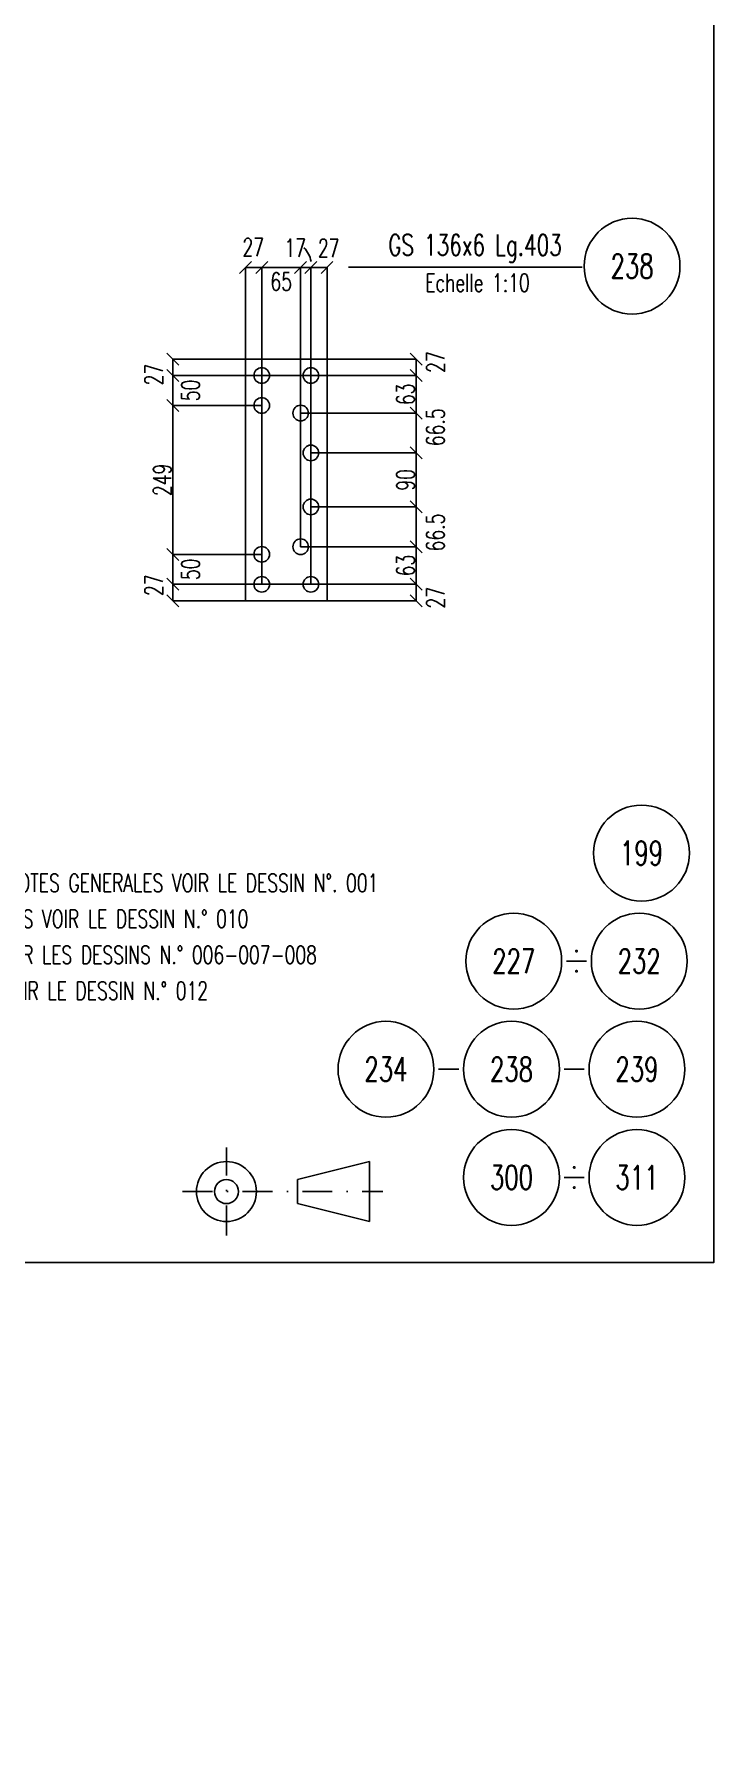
# Model space of a CAD drawing. Extents: x 512897 to 529117, y 6597 to 18077.
# Drawn here: x 526847 to 529117, y 6597 to 12295 of the extents above; entities that cross this region are included whole.
import ezdxf
from ezdxf.enums import TextEntityAlignment as Align

# ---------------------------------------------------------------- set-up
doc = ezdxf.new("R2010")
doc.units = 0
doc.header["$LTSCALE"] = 200
doc.header["$MEASUREMENT"] = 0
doc.linetypes.add('DASHDOT', pattern=[1, 0.5, -0.25, 0, -0.25])
doc.layers.get('0').update_dxf_attribs({"linetype": 'CONTINUOUS'})
for name, color, linetype in [('BOLLINI_1', 7, 'CONTINUOUS'), ('FORI', 2, 'CONTINUOUS'), ('LINEE_PIASTRE', 2, 'CONTINUOUS'), ('LM', 7, 'CONTINUOUS'), ('LP', 3, 'CONTINUOUS'), ('LS', 7, 'CONTINUOUS'), ('MZ', 6, 'DASHDOT'), ('PIASTRE', 5, 'CONTINUOUS')]:
    doc.layers.add(name, color=color, linetype=linetype)
doc.styles.add('QUOTE', font='ROMANS8.SHX', dxfattribs={"width": 0.7})
doc.styles.add('RQL', font='ROMANS8.SHX', dxfattribs={"width": 0.7})
doc.styles.add('RS', font='ROMANS8.shx', dxfattribs={"width": 0.7})
doc.styles.get("Standard").update_dxf_attribs({"font": 'ROMANS8.SHX', "width": 0.7})
doc.dimstyles.new('TRATTO', dxfattribs={"dimscale": 0, "dimtxt": 60, "dimasz": 40, "dimexe": 0, "dimexo": 0, "dimgap": 5, "dimtad": 1, "dimrnd": 0.5, "dimdsep": 46, "dimtxsty": 'RS', "dimblk1": 'OBLIQUE', "dimblk2": 'OBLIQUE', "dimsah": 1, "dimcen": 0.09, "dimclrd": 2, "dimclre": 2, "dimclrt": 7, "dimadec": 0, "dimazin": 0, "dimtfac": 1, "dimtix": 1, "dimtmove": 2, "dimatfit": 3, "dimfxl": 1, "dimtolj": 1, "dimtzin": 0, "dimarcsym": 0})

# ---------------------------------------------------------------- blocks, each defined once
blk = doc.blocks.new('xxx')
blk.add_circle((0, 0), 8)
at = {"color": 3, "style": 'RQL', "width": 0.7}
blk.add_attdef('POS', text='', height=4, dxfattribs=at).set_placement((0, 0), align=Align.MIDDLE)
at = {"color": 3, "style": 'RQL', "width": 0.7, "flags": 1}
blk.add_attdef('POS1', (-0.39, -5.42), '', height=2, dxfattribs=at)
at = {"style": 'RQL', "width": 0.7, "flags": 1}
blk.add_attdef('TIPO', (-0.39, -8.66), '', height=2, dxfattribs=at)
blk = doc.blocks.new('MRKR_98')
blk.add_point((0, 0))
at = {"color": 7, "style": 'QUOTE', "width": 0.5, "flags": 1}
for tag, p in [('TI', (3.7, 6.8)), ('NFORI', (3.7, 5.3)), ('AUX2', (3.7, 4.9)), ('FAM', (3.7, 4.5)), ('AUX1', (3.7, 4.2)), ('COMMESSA', (3.7, 3.8)), ('SPESSORE', (3.7, 2.5)), ('SV', (3.7, 1.8)), ('QUA', (3.7, 1.1)), ('DI_S', (3.7, 6.4)), ('D_S', (3.7, 6)), ('E_S', (3.7, 5.7)), ('MD', (3.7, 3.5)), ('MP', (3.7, 3.2)), ('LARGHEZZA', (3.7, 2.8)), ('NP', (3.7, 2.1)), ('PESO', (3.7, 1.4)), ('LUN', (3.7, 0.8)), ('PROF', (3.7, 0.4)), ('POS', (3.7, 0.1))]:
    blk.add_attdef(tag, p, '', height=0.2, dxfattribs=at)
at = {"color": 7, "flags": 1}
for tag, p in [('LAV1', (5.3, 6.9)), ('LAV2', (5.3, 6.5)), ('LAV3', (5.3, 6.2)), ('LAV4', (5.3, 5.9)), ('LAV5', (5.3, 5.5)), ('LAV6', (5.3, 5.2)), ('LAV7', (5.3, 4.9)), ('LAV8', (5.3, 4.5)), ('LAV9', (5.3, 4.2)), ('LAV10', (5.3, 3.9))]:
    blk.add_attdef(tag, p, '', height=0.2, dxfattribs=at)
blk = doc.blocks.new('16')
blk.add_circle((0, 0), 1)
blk = doc.blocks.new('_OBLIQUE')
at = {"color": 0, "linetype": 'ByBlock'}
blk.add_line((-0.5, -0.5), (0.5, 0.5), dxfattribs=at)
blk = doc.blocks.new('*D289')
at = {"layer": 'LS', "color": 2, "lineweight": -2, "transparency": 16777216}
for p, q in [((527771.3, 10459.3), (528122.8, 10459.3)), ((528122.8, 10404.7), (528122.8, 10459.3)), ((527825.3, 10404.7), (528122.8, 10404.7))]:
    blk.add_line(p, q, dxfattribs=at)
at = {"layer": 'LS', "color": 2, "lineweight": -2, "transparency": 16777216, "xscale": 40, "yscale": 40, "zscale": 40}
for p, rotation in [((528122.8, 10459.3), 90), ((528122.8, 10404.7), 270)]:
    blk.add_blockref('_OBLIQUE', p, dxfattribs=dict(at, rotation=rotation))
at = {"layer": 'LS', "color": 7, "transparency": 16777216, "insert": (528188, 10414.6), "char_height": 60, "attachment_point": 5, "rotation": 90, "style": 'RS'}
blk.add_mtext('\\A1;27', dxfattribs=at)
blk = doc.blocks.new('*D290')
at = {"layer": 'LS', "color": 2, "lineweight": -2, "transparency": 16777216}
for p, q in [((527737.3, 10584.8), (528122.8, 10584.8)), ((528122.8, 10459.3), (528122.8, 10584.8)), ((527771.3, 10459.3), (528122.8, 10459.3))]:
    blk.add_line(p, q, dxfattribs=at)
at = {"layer": 'LS', "color": 2, "lineweight": -2, "transparency": 16777216, "xscale": 40, "yscale": 40, "zscale": 40}
for p, rotation in [((528122.8, 10584.8), 90), ((528122.8, 10459.3), 270)]:
    blk.add_blockref('_OBLIQUE', p, dxfattribs=dict(at, rotation=rotation))
at = {"layer": 'LS', "color": 7, "transparency": 16777216, "insert": (528087.8, 10522), "char_height": 60, "attachment_point": 5, "rotation": 90, "style": 'RS'}
blk.add_mtext('\\A1;63', dxfattribs=at)
blk = doc.blocks.new('*D291')
at = {"layer": 'LS', "color": 2, "lineweight": -2, "transparency": 16777216}
for p, q in [((527771.3, 10717.7), (528122.8, 10717.7)), ((528122.8, 10584.8), (528122.8, 10717.7)), ((527737.3, 10584.8), (528122.8, 10584.8))]:
    blk.add_line(p, q, dxfattribs=at)
at = {"layer": 'LS', "color": 2, "lineweight": -2, "transparency": 16777216, "xscale": 40, "yscale": 40, "zscale": 40}
for p, rotation in [((528122.8, 10717.7), 90), ((528122.8, 10584.8), 270)]:
    blk.add_blockref('_OBLIQUE', p, dxfattribs=dict(at, rotation=rotation))
at = {"layer": 'LS', "color": 7, "transparency": 16777216, "insert": (528187.4, 10632.1), "char_height": 60, "attachment_point": 5, "rotation": 90, "style": 'RS'}
blk.add_mtext('\\A1;66.5', dxfattribs=at)
blk = doc.blocks.new('*D292')
at = {"layer": 'LS', "color": 2, "lineweight": -2, "transparency": 16777216}
for p, q in [((527771.3, 10897.7), (528122.8, 10897.7)), ((528122.8, 10717.7), (528122.8, 10897.7)), ((527771.3, 10717.7), (528122.8, 10717.7))]:
    blk.add_line(p, q, dxfattribs=at)
at = {"layer": 'LS', "color": 2, "lineweight": -2, "transparency": 16777216, "xscale": 40, "yscale": 40, "zscale": 40}
for p, rotation in [((528122.8, 10897.7), 90), ((528122.8, 10717.7), 270)]:
    blk.add_blockref('_OBLIQUE', p, dxfattribs=dict(at, rotation=rotation))
at = {"layer": 'LS', "color": 7, "transparency": 16777216, "insert": (528087.8, 10807.7), "char_height": 60, "attachment_point": 5, "rotation": 90, "style": 'RS'}
blk.add_mtext('\\A1;90', dxfattribs=at)
blk = doc.blocks.new('*D293')
at = {"layer": 'LS', "color": 2, "lineweight": -2, "transparency": 16777216}
for p, q in [((527607.3, 10459.3), (527310.1, 10459.3)), ((527310.1, 10404.7), (527310.1, 10459.3)), ((527553.3, 10404.7), (527310.1, 10404.7))]:
    blk.add_line(p, q, dxfattribs=at)
at = {"layer": 'LS', "color": 2, "lineweight": -2, "transparency": 16777216, "xscale": 40, "yscale": 40, "zscale": 40}
for p, rotation in [((527310.1, 10459.3), 90), ((527310.1, 10404.7), 270)]:
    blk.add_blockref('_OBLIQUE', p, dxfattribs=dict(at, rotation=rotation))
at = {"layer": 'LS', "color": 7, "transparency": 16777216, "insert": (527246.6, 10456.3), "char_height": 60, "attachment_point": 5, "rotation": 90, "style": 'RS'}
blk.add_mtext('\\A1;27', dxfattribs=at)
blk = doc.blocks.new('*D294')
at = {"layer": 'LS', "color": 2, "lineweight": -2, "transparency": 16777216}
for p, q in [((527607.3, 10559.3), (527310.1, 10559.3)), ((527310.1, 10459.3), (527310.1, 10559.3)), ((527607.3, 10459.3), (527310.1, 10459.3))]:
    blk.add_line(p, q, dxfattribs=at)
at = {"layer": 'LS', "color": 2, "lineweight": -2, "transparency": 16777216, "xscale": 40, "yscale": 40, "zscale": 40}
for p, rotation in [((527310.1, 10559.3), 90), ((527310.1, 10459.3), 270)]:
    blk.add_blockref('_OBLIQUE', p, dxfattribs=dict(at, rotation=rotation))
at = {"layer": 'LS', "color": 7, "transparency": 16777216, "insert": (527369.7, 10509.3), "char_height": 60, "attachment_point": 5, "rotation": 90, "style": 'RS'}
blk.add_mtext('\\A1;50', dxfattribs=at)
blk = doc.blocks.new('*D295')
at = {"layer": 'LS', "color": 2, "lineweight": -2, "transparency": 16777216}
for p, q in [((527607.3, 11056.1), (527310.1, 11056.1)), ((527310.1, 10559.3), (527310.1, 11056.1)), ((527607.3, 10559.3), (527310.1, 10559.3))]:
    blk.add_line(p, q, dxfattribs=at)
at = {"layer": 'LS', "color": 2, "lineweight": -2, "transparency": 16777216, "xscale": 40, "yscale": 40, "zscale": 40}
for p, rotation in [((527310.1, 11056.1), 90), ((527310.1, 10559.3), 270)]:
    blk.add_blockref('_OBLIQUE', p, dxfattribs=dict(at, rotation=rotation))
at = {"layer": 'LS', "color": 7, "transparency": 16777216, "insert": (527275.1, 10807.7), "char_height": 60, "attachment_point": 5, "rotation": 90, "style": 'RS'}
blk.add_mtext('\\A1;249', dxfattribs=at)
blk = doc.blocks.new('*D296')
at = {"layer": 'LS', "color": 2, "lineweight": -2, "transparency": 16777216}
for p, q in [((527553.3, 11210.7), (527553.3, 11516.7)), ((527553.3, 11516.7), (527607.3, 11516.7)), ((527607.3, 10459.3), (527607.3, 11516.7))]:
    blk.add_line(p, q, dxfattribs=at)
at = {"layer": 'LS', "color": 2, "lineweight": -2, "transparency": 16777216, "xscale": 40, "yscale": 40, "zscale": 40, "rotation": 180}
blk.add_blockref('_OBLIQUE', (527553.3, 11516.7), dxfattribs=at)
at = {"layer": 'LS', "color": 2, "lineweight": -2, "transparency": 16777216, "xscale": 40, "yscale": 40, "zscale": 40}
blk.add_blockref('_OBLIQUE', (527607.3, 11516.7), dxfattribs=at)
at = {"layer": 'LS', "color": 7, "transparency": 16777216, "insert": (527578.9, 11584.3), "char_height": 60, "attachment_point": 5, "style": 'RS'}
blk.add_mtext('\\A1;27', dxfattribs=at)
blk = doc.blocks.new('*D297')
at = {"layer": 'LS', "color": 2, "lineweight": -2, "transparency": 16777216}
for p, q in [((527607.3, 11156.1), (527607.3, 11516.7)), ((527607.3, 11516.7), (527737.3, 11516.7)), ((527737.3, 10584.8), (527737.3, 11516.7))]:
    blk.add_line(p, q, dxfattribs=at)
at = {"layer": 'LS', "color": 2, "lineweight": -2, "transparency": 16777216, "xscale": 40, "yscale": 40, "zscale": 40, "rotation": 180}
blk.add_blockref('_OBLIQUE', (527607.3, 11516.7), dxfattribs=at)
at = {"layer": 'LS', "color": 2, "lineweight": -2, "transparency": 16777216, "xscale": 40, "yscale": 40, "zscale": 40}
blk.add_blockref('_OBLIQUE', (527737.3, 11516.7), dxfattribs=at)
at = {"layer": 'LS', "color": 7, "transparency": 16777216, "insert": (527672.3, 11469.7), "char_height": 60, "attachment_point": 5, "style": 'RS'}
blk.add_mtext('\\A1;65', dxfattribs=at)
blk = doc.blocks.new('*D298')
at = {"layer": 'LS', "color": 2, "lineweight": -2, "transparency": 16777216}
for p, q in [((527737.3, 11030.6), (527737.3, 11516.7)), ((527737.3, 11516.7), (527771.3, 11516.7)), ((527771.3, 10459.3), (527771.3, 11516.7))]:
    blk.add_line(p, q, dxfattribs=at)
at = {"layer": 'LS', "color": 2, "lineweight": -2, "transparency": 16777216, "xscale": 40, "yscale": 40, "zscale": 40, "rotation": 180}
blk.add_blockref('_OBLIQUE', (527737.3, 11516.7), dxfattribs=at)
at = {"layer": 'LS', "color": 2, "lineweight": -2, "transparency": 16777216, "xscale": 40, "yscale": 40, "zscale": 40}
blk.add_blockref('_OBLIQUE', (527771.3, 11516.7), dxfattribs=at)
at = {"layer": 'LS', "color": 7, "transparency": 16777216, "insert": (527719.1, 11582.1), "char_height": 60, "attachment_point": 5, "style": 'RS'}
blk.add_mtext('\\A1;17', dxfattribs=at)
blk = doc.blocks.new('*D299')
at = {"layer": 'LS', "color": 2, "lineweight": -2, "transparency": 16777216}
for p, q in [((527771.3, 11156.1), (527771.3, 11516.7)), ((527771.3, 11516.7), (527825.3, 11516.7)), ((527825.3, 11210.7), (527825.3, 11516.7))]:
    blk.add_line(p, q, dxfattribs=at)
at = {"layer": 'LS', "color": 2, "lineweight": -2, "transparency": 16777216, "xscale": 40, "yscale": 40, "zscale": 40, "rotation": 180}
blk.add_blockref('_OBLIQUE', (527771.3, 11516.7), dxfattribs=at)
at = {"layer": 'LS', "color": 2, "lineweight": -2, "transparency": 16777216, "xscale": 40, "yscale": 40, "zscale": 40}
blk.add_blockref('_OBLIQUE', (527825.3, 11516.7), dxfattribs=at)
at = {"layer": 'LS', "color": 7, "transparency": 16777216, "insert": (527831, 11581.3), "char_height": 60, "attachment_point": 5, "style": 'RS'}
blk.add_mtext('\\A1;27', dxfattribs=at)
blk = doc.blocks.new('*D305')
at = {"layer": 'LS', "color": 2, "lineweight": -2, "transparency": 16777216}
for p, q in [((527825.3, 11210.7), (528122.8, 11210.7)), ((528122.8, 11210.7), (528122.8, 11156.1)), ((527771.3, 11156.1), (528122.8, 11156.1))]:
    blk.add_line(p, q, dxfattribs=at)
at = {"layer": 'LS', "color": 2, "lineweight": -2, "transparency": 16777216, "xscale": 40, "yscale": 40, "zscale": 40}
for p, rotation in [((528122.8, 11210.7), 90), ((528122.8, 11156.1), 270)]:
    blk.add_blockref('_OBLIQUE', p, dxfattribs=dict(at, rotation=rotation))
at = {"layer": 'LS', "color": 7, "transparency": 16777216, "insert": (528188, 11200.8), "char_height": 60, "attachment_point": 5, "rotation": 90, "style": 'RS'}
blk.add_mtext('\\A1;27', dxfattribs=at)
blk = doc.blocks.new('*D306')
at = {"layer": 'LS', "color": 2, "lineweight": -2, "transparency": 16777216}
for p, q in [((527771.3, 11156.1), (528122.8, 11156.1)), ((528122.8, 11156.1), (528122.8, 11030.6)), ((527737.3, 11030.6), (528122.8, 11030.6))]:
    blk.add_line(p, q, dxfattribs=at)
at = {"layer": 'LS', "color": 2, "lineweight": -2, "transparency": 16777216, "xscale": 40, "yscale": 40, "zscale": 40}
for p, rotation in [((528122.8, 11156.1), 90), ((528122.8, 11030.6), 270)]:
    blk.add_blockref('_OBLIQUE', p, dxfattribs=dict(at, rotation=rotation))
at = {"layer": 'LS', "color": 7, "transparency": 16777216, "insert": (528087.8, 11093.4), "char_height": 60, "attachment_point": 5, "rotation": 90, "style": 'RS'}
blk.add_mtext('\\A1;63', dxfattribs=at)
blk = doc.blocks.new('*D307')
at = {"layer": 'LS', "color": 2, "lineweight": -2, "transparency": 16777216}
for p, q in [((527737.3, 11030.6), (528122.8, 11030.6)), ((528122.8, 11030.6), (528122.8, 10897.7)), ((527771.3, 10897.7), (528122.8, 10897.7))]:
    blk.add_line(p, q, dxfattribs=at)
at = {"layer": 'LS', "color": 2, "lineweight": -2, "transparency": 16777216, "xscale": 40, "yscale": 40, "zscale": 40}
for p, rotation in [((528122.8, 11030.6), 90), ((528122.8, 10897.7), 270)]:
    blk.add_blockref('_OBLIQUE', p, dxfattribs=dict(at, rotation=rotation))
at = {"layer": 'LS', "color": 7, "transparency": 16777216, "insert": (528187.4, 10983.3), "char_height": 60, "attachment_point": 5, "rotation": 90, "style": 'RS'}
blk.add_mtext('\\A1;66.5', dxfattribs=at)
blk = doc.blocks.new('*D303')
at = {"layer": 'LS', "color": 2, "lineweight": -2, "transparency": 16777216}
for p, q in [((527553.3, 11210.7), (527310.1, 11210.7)), ((527310.1, 11210.7), (527310.1, 11156.1)), ((527607.3, 11156.1), (527310.1, 11156.1))]:
    blk.add_line(p, q, dxfattribs=at)
at = {"layer": 'LS', "color": 2, "lineweight": -2, "transparency": 16777216, "xscale": 40, "yscale": 40, "zscale": 40}
for p, rotation in [((527310.1, 11210.7), 90), ((527310.1, 11156.1), 270)]:
    blk.add_blockref('_OBLIQUE', p, dxfattribs=dict(at, rotation=rotation))
at = {"layer": 'LS', "color": 7, "transparency": 16777216, "insert": (527246.6, 11159.1), "char_height": 60, "attachment_point": 5, "rotation": 90, "style": 'RS'}
blk.add_mtext('\\A1;27', dxfattribs=at)
blk = doc.blocks.new('*D304')
at = {"layer": 'LS', "color": 2, "lineweight": -2, "transparency": 16777216}
for p, q in [((527607.3, 11156.1), (527310.1, 11156.1)), ((527310.1, 11156.1), (527310.1, 11056.1)), ((527607.3, 11056.1), (527310.1, 11056.1))]:
    blk.add_line(p, q, dxfattribs=at)
at = {"layer": 'LS', "color": 2, "lineweight": -2, "transparency": 16777216, "xscale": 40, "yscale": 40, "zscale": 40}
for p, rotation in [((527310.1, 11156.1), 90), ((527310.1, 11056.1), 270)]:
    blk.add_blockref('_OBLIQUE', p, dxfattribs=dict(at, rotation=rotation))
at = {"layer": 'LS', "color": 7, "transparency": 16777216, "insert": (527369.7, 11106.1), "char_height": 60, "attachment_point": 5, "rotation": 90, "style": 'RS'}
blk.add_mtext('\\A1;50', dxfattribs=at)

msp = doc.modelspace()

# ---------------------------------------------------------------- linework, layer by layer
at = {"color": 0}
for p, q in [((527726.652, 8472.765), (527967.089, 8532.765)), ((527967.089, 8532.765), (527967.089, 8332.765)), ((527726.652, 8472.765), (527726.652, 8392.765)), ((527967.089, 8332.765), (527726.652, 8392.765))]:
    msp.add_line(p, q, dxfattribs=at)
for radius in [100, 40]:
    msp.add_circle((527489.381, 8432.765), radius, dxfattribs=at)
at = {"layer": 'LINEE_PIASTRE'}
for p, q in [((527553.346, 10404.703), (527553.346, 11210.703)), ((527553.346, 11210.703), (527825.346, 11210.703)), ((527825.346, 11210.703), (527825.346, 10404.703)), ((527825.346, 10404.703), (527553.346, 10404.703))]:
    msp.add_line(p, q, dxfattribs=at)
at = {"layer": 'LP', "color": 2}
for p, q in [((527771.346, 11156.146), (527607.346, 11156.146)), ((527771.346, 10459.26), (527607.346, 10459.26))]:
    msp.add_line(p, q, dxfattribs=at)
at = {"layer": 'LP', "color": 6}
msp.add_arc((527691.789, 11524.251), 81.074, 8.929105, 45.649208, dxfattribs=at)
at = {"layer": 'LS', "color": 6}
msp.add_line((528677.202, 11518.013), (527897.134, 11518.013), dxfattribs=at)
at = {"layer": 'LS', "color": 0}
for p, q in [((528692.19, 9201.711), (528624.855, 9201.711)), ((528265.457, 8841), (528198.122, 8841)), ((528684.583, 8841), (528617.248, 8841)), ((528684.583, 8479.852), (528617.248, 8479.852))]:
    msp.add_line(p, q, dxfattribs=at)
at = {"layer": 'LS', "color": 8}
msp.add_lwpolyline([(512897.246, 18076.558), (512897.246, 6596.558), (525617.246, 6596.558), (525617.246, 8196.558), (529117.246, 8196.558), (529117.246, 18076.558), (512897.246, 18076.558)], close=True, dxfattribs=at)
at = {"layer": 'LS', "color": 0, "const_width": 4.5}
for points in [[(528655.772, 9235.378, 1), (528661.272, 9235.378, 1)], [(528655.772, 9168.044, 1), (528661.272, 9168.044, 1)], [(528648.165, 8513.519, 1), (528653.665, 8513.519, 1)], [(528648.165, 8446.184, 1), (528653.665, 8446.184, 1)]]:
    msp.add_lwpolyline(points, format="xyb", close=True, dxfattribs=at)
at = {"layer": 'MZ'}
for p, q in [((527489.381, 8286.158), (527489.381, 8579.372)), ((527342.773, 8432.765), (528012.284, 8432.765))]:
    msp.add_line(p, q, dxfattribs=at)

# ---------------------------------------------------------------- block references
at = {"layer": 'BOLLINI_1'}
for p, xscale, yscale, zscale, values in [((528844.114, 11520.981), 19.9980000000018, 19.9980000000018, 19.9980000000018, {'POS': '238'}), ((528875.692, 9562.422), 19.99800000000225, 19.99800000000225, 19.99800000000225, {'POS': '199'}), ((528448.96, 9201.711), 19.99800000000225, 19.99800000000225, 19.99800000000225, {'POS': '227'}), ((528868.085, 9201.711), 19.99800000000225, 19.99800000000225, 19.99800000000225, {'POS': '232'}), ((528022.227, 8841), 19.99800000000225, 19.99800000000225, 19.99800000000225, {'POS': '234'}), ((528441.353, 8841), 19.99800000000225, 19.99800000000225, 19.99800000000225, {'POS': '238'}), ((528860.478, 8841), 19.99800000000225, 19.99800000000225, 19.99800000000225, {'POS': '239'}), ((528441.353, 8479.852), 19.99800000000225, 19.99800000000225, 19.99800000000225, {'POS': '300'}), ((528860.478, 8479.852), 19.99800000000225, 19.99800000000225, 19.99800000000225, {'POS': '311'})]:
    msp.add_blockref('xxx', p, dxfattribs=dict(at, xscale=xscale, yscale=yscale, zscale=zscale)).add_auto_attribs(values)
at = {"layer": 'FORI'}
for p, xscale, yscale, zscale, rotation in [((527607.346, 11156.146), -26, 26, 26, 1.003016223004236), ((527771.346, 11156.146), -26, 26, 26, 1.003016223004236), ((527607.346, 11056.06), -26, 26, 26, 1.003016223004236), ((527737.346, 11030.62), -26, 26, 26, 1.003016223004236), ((527771.346, 10897.703), -26, 26, 26, 1.003016223004236), ((527771.346, 10717.703), 26, 26, 26, 178.9969837770042), ((527737.346, 10584.787), 26, 26, 26, 178.9969837770042), ((527607.346, 10559.347), 26, 26, 26, 178.9969837770042), ((527607.346, 10459.26), 26, 26, 26, 178.9969837770042), ((527771.346, 10459.26), 25.99999999999999, 25.99999999999999, 25.99999999999999, 178.9969837770043)]:
    msp.add_blockref('16', p, dxfattribs=dict(at, xscale=xscale, yscale=yscale, zscale=zscale, rotation=rotation))
at = {"layer": 'PIASTRE'}
ref = msp.add_blockref('MRKR_98', (527553.346, 10404.703), dxfattribs=dict(at, xscale=2, yscale=2, zscale=2))
ref.add_attrib('PROF', 'GS 136x6 Lg.403', (528029.763, 11556.529), dxfattribs={"layer": '0', "color": 2, "height": 70, "style": 'QUOTE', "width": 0.7})

# ---------------------------------------------------------------- texts
at = {"layer": 'LM', "style": 'RS', "width": 0.7}
for s, p in [('1- POUR LE PLAN GENERAL ET LES NOTES GENERALES VOIR LE DESSIN N%%D. 001', (525700.092, 9432.929)), ('2- POUR LE FUT ENTRE LES CONSOLES VOIR LE DESSIN N.° 010', (525700.092, 9312.929)), ('3- POUR LA CONSOLE INFERIEURE VOIR LES DESSINS N.° 006-007-008', (525700.092, 9192.929)), ('4- POUR LE 2° TRONCON COMMUN VOIR LE DESSIN N.° 012', (525700.092, 9072.929))]:
    msp.add_text(s, height=60, dxfattribs=at).set_placement(p)
at = {"layer": 'LS', "color": 7, "style": 'RS', "width": 0.7}
msp.add_text('Echelle 1:10', height=60, dxfattribs=at).set_placement((528153.282, 11435.722))

# ---------------------------------------------------------------- dimensions: what is measured, and where the dimension line sits
at = {"layer": 'LS'}
for base, p1, p2, text, picture, middle in [((527607.346, 11516.749), (527553.346, 11210.703), (527607.346, 10459.26), '27', '*D296', (527578.882, 11584.301)), ((527771.346, 11516.749), (527737.346, 11030.62), (527771.346, 10459.26), '17', '*D298', (527719.136, 11582.064)), ((527825.346, 11516.749), (527771.346, 11156.146), (527825.346, 11210.703), '27', '*D299', (527831.041, 11581.319)), ((527737.346, 11516.749), (527607.346, 11156.146), (527737.346, 10584.787), '65', '*D297', (527672.346, 11469.702))]:
    dim = msp.add_linear_dim(base=base, p1=p1, p2=p2, text=text, dimstyle='TRATTO', override={"dimscale": 1}, dxfattribs=at)
    dim.commit()
    dim.dimension.update_dxf_attribs({"geometry": picture, "text_midpoint": middle, "dimtype": 160})
for base, p1, p2, angle, text, picture, middle in [((527310.128, 11156.146), (527553.346, 11210.703), (527607.346, 11156.146), 270, '27', '*D303', (527246.627, 11159.088)), ((528122.817, 11156.146), (527825.346, 11210.703), (527771.346, 11156.146), 270, '27', '*D305', (528187.999, 11200.771)), ((527310.128, 11056.06), (527607.346, 11156.146), (527607.346, 11056.06), 270, '50', '*D304', (527369.67, 11106.103)), ((528122.817, 10897.703), (527737.346, 11030.62), (527771.346, 10897.703), 270, '66.5', '*D307', (528187.373, 10983.328)), ((528122.817, 10717.703), (527737.346, 10584.787), (527771.346, 10717.703), 90, '66.5', '*D291', (528187.373, 10632.078)), ((527310.128, 10559.347), (527607.346, 10459.26), (527607.346, 10559.347), 90, '50', '*D294', (527369.67, 10509.304)), ((527310.128, 10459.26), (527553.346, 10404.703), (527607.346, 10459.26), 90, '27', '*D293', (527246.627, 10456.318)), ((528122.817, 10459.26), (527825.346, 10404.703), (527771.346, 10459.26), 90, '27', '*D289', (528187.999, 10414.636))]:
    dim = msp.add_linear_dim(base=base, p1=p1, p2=p2, angle=angle, text=text, dimstyle='TRATTO', override={"dimscale": 1}, dxfattribs=at)
    dim.commit()
    dim.dimension.update_dxf_attribs({"geometry": picture, "text_midpoint": middle, "dimtype": 160})
for base, p1, p2, angle, text, picture, middle in [((528122.817, 11030.62), (527771.346, 11156.146), (527737.346, 11030.62), 270, '63', '*D306', (528087.817, 11093.383)), ((527310.128, 11056.06), (527607.346, 10559.347), (527607.346, 11056.06), 90, '249', '*D295', (527275.128, 10807.703)), ((528122.817, 10897.703), (527771.346, 10717.703), (527771.346, 10897.703), 90, '90', '*D292', (528087.817, 10807.703)), ((528122.817, 10584.787), (527771.346, 10459.26), (527737.346, 10584.787), 90, '63', '*D290', (528087.817, 10522.023))]:
    dim = msp.add_linear_dim(base=base, p1=p1, p2=p2, angle=angle, text=text, dimstyle='TRATTO', override={"dimscale": 1}, dxfattribs=at)
    dim.commit()
    dim.dimension.update_dxf_attribs({"geometry": picture, "text_midpoint": middle})

doc.saveas('drawing.dxf')
